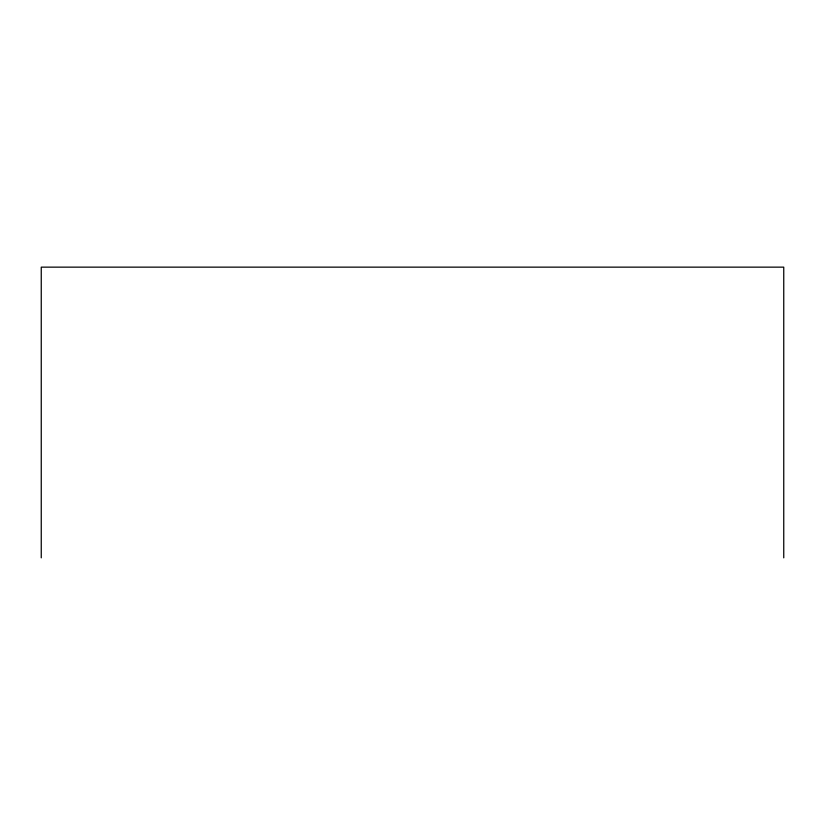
<?xml version="1.0" encoding="UTF-8"?>
<svg xmlns="http://www.w3.org/2000/svg" width="825" height="825" viewBox="0 0 825 825"><rect width="100%" height="100%" fill="white"/><g stroke="black" fill="none" stroke-linecap="round" stroke-linejoin="round"><path stroke-width="1.24" d="M783.75 557.855L783.75 267.145L41.25 267.145L41.25 557.855"/></g></svg>
